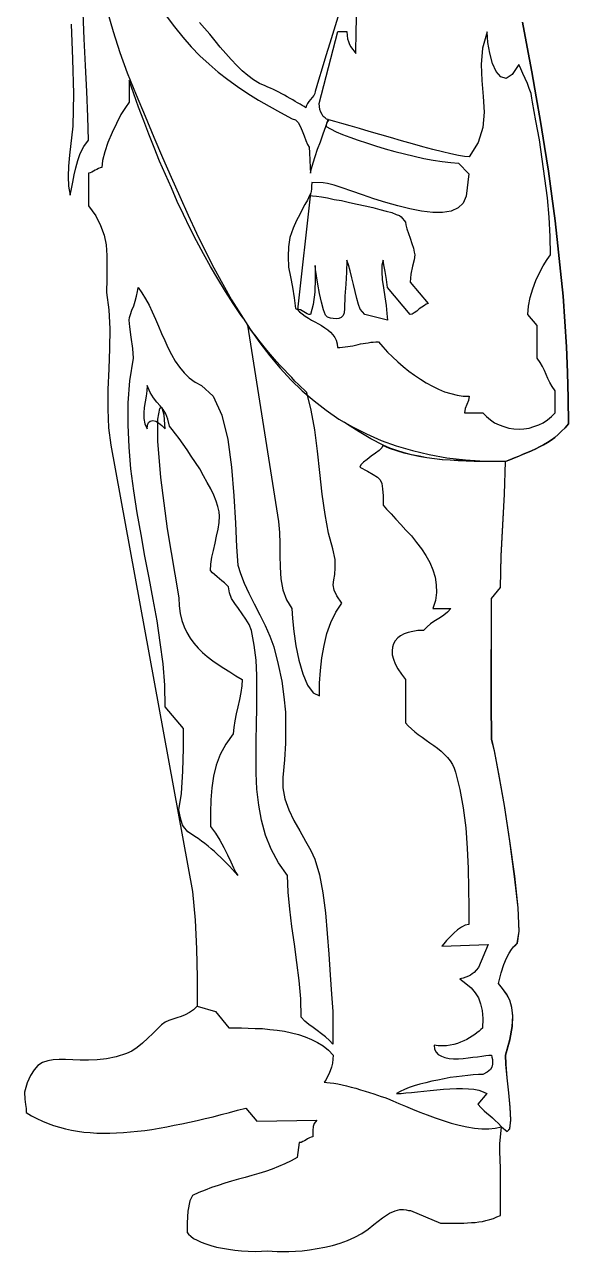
# Model space of a CAD drawing. Extents: x 248 to 314, y -425 to -248.
# Drawn here: x 270.2 to 313.4, y -424.7 to -327.2 of the extents above; entities that cross this region are included whole.
import ezdxf

# ---------------------------------------------------------------- set-up
doc = ezdxf.new("R2010")
doc.units = 0
doc.header["$LTSCALE"] = 25
doc.layers.add('1', color=7, linetype='CONTINUOUS')
doc.layers.add('7', color=7, linetype='CONTINUOUS')

msp = doc.modelspace()

# ---------------------------------------------------------------- linework, layer by layer
at = {"layer": '1', "linetype": 'CONTINUOUS'}
msp.add_lwpolyline([(292.942, -340.55), (292.845, -340.745), (292.67, -341.115), (292.475, -341.464), (292.281, -341.815), (292.066, -342.243), (291.814, -342.729), (291.541, -343.332), (291.269, -344.071), (291.172, -344.829), (291.153, -345.607), (291.172, -346.443), (291.328, -347.221), (291.483, -348.038), (291.619, -348.873), (291.717, -349.729), (291.911, -349.846), (291.911, -349.846), (292.942, -340.55)], dxfattribs=at)
at = {"layer": '7', "linetype": 'CONTINUOUS'}
for points in [[(273.882, -327.131), (273.998, -329.892), (274.076, -332.655), (274.037, -335.241), (273.765, -337.535), (273.668, -338.411), (273.649, -339.228), (273.688, -340.005), (273.804, -340.726), (273.921, -340.22), (274.037, -339.676), (274.135, -339.111), (274.271, -338.547), (274.426, -337.963), (274.621, -337.4), (274.893, -336.855), (275.263, -336.349), (275.224, -334.482), (275.127, -332.479), (275.029, -330.398), (274.913, -328.298), (274.854, -326.236)], [(276.741, -326.061), (277.227, -327.714), (277.752, -329.367), (278.336, -331.001), (279.055, -332.732), (279.775, -334.443), (280.475, -336.097), (281.156, -337.711), (281.837, -339.286), (282.517, -340.823), (283.198, -342.301), (283.859, -343.74), (284.539, -345.14), (285.24, -346.482), (285.94, -347.784), (286.64, -349.03), (287.379, -350.216), (288.118, -351.363), (288.896, -352.452), (289.694, -353.483), (290.51, -354.475), (291.366, -355.389), (292.261, -356.264), (293.195, -357.081), (294.167, -357.82), (295.179, -358.521), (296.248, -359.143), (297.357, -359.707), (298.523, -360.212), (299.73, -360.66), (301.013, -361.03), (302.355, -361.34), (303.756, -361.594), (305.234, -361.768), (306.77, -361.865), (308.384, -361.904)], [(281.447, -326.45), (282.109, -327.325), (282.77, -328.162), (283.431, -328.92), (284.132, -329.64), (284.851, -330.301), (285.59, -330.942), (286.349, -331.526), (287.127, -332.09), (287.943, -332.635), (288.78, -333.16), (289.636, -333.646), (290.53, -334.152), (291.463, -334.638), (291.717, -334.716), (291.93, -334.929), (292.105, -335.241), (292.261, -335.61), (292.417, -335.999), (292.533, -336.369), (292.67, -336.68), (292.806, -336.894), (292.825, -337.341), (292.864, -337.925), (292.903, -338.508), (292.922, -338.955), (293, -338.606), (293.136, -338.159), (293.292, -337.633), (293.486, -337.069), (293.701, -336.466), (293.914, -335.844), (294.128, -335.26), (294.323, -334.697), (294.187, -334.677), (294.07, -334.579), (293.934, -334.463), (293.836, -334.307), (293.739, -334.113), (293.662, -333.899), (293.623, -333.666), (293.603, -333.432), (295.081, -327.714), (295.801, -327.714), (295.82, -328.025), (295.859, -328.278), (295.937, -328.511), (296.014, -328.726), (296.132, -328.92), (296.248, -329.115), (296.384, -329.27), (296.52, -329.445), (296.539, -327.656), (296.598, -325.886)], [(295.081, -326.566), (294.77, -327.597), (294.459, -328.628), (294.148, -329.64), (293.856, -330.612), (293.564, -331.565), (293.292, -332.479), (293.253, -332.635), (293.176, -332.79), (293.058, -332.946), (292.922, -333.102), (292.786, -333.277), (292.67, -333.432), (292.592, -333.588), (292.552, -333.763), (292.417, -333.666), (292.261, -333.588), (292.086, -333.471), (291.891, -333.374), (291.697, -333.257), (291.502, -333.141), (291.289, -333.023), (291.074, -332.887), (290.841, -332.771), (290.627, -332.655), (290.394, -332.537), (290.18, -332.421), (289.966, -332.324), (289.733, -332.207), (289.538, -332.129), (289.324, -332.031), (288.858, -331.837), (288.391, -331.545), (287.924, -331.215), (287.476, -330.826), (287.048, -330.398), (286.601, -329.931), (286.174, -329.445), (285.746, -328.939), (285.337, -328.434), (284.909, -327.928), (284.501, -327.442), (284.092, -326.975)], [(294.167, -335.26), (294.517, -335.455), (294.964, -335.669), (295.47, -335.883), (296.053, -336.116), (296.696, -336.349), (297.376, -336.563), (298.096, -336.797), (298.854, -337.03), (299.613, -337.244), (300.391, -337.438), (301.169, -337.614), (301.927, -337.789), (302.667, -337.925), (303.386, -338.041), (304.066, -338.119), (304.689, -338.178), (305.505, -339.014), (305.292, -340.784), (305.058, -341.348), (304.65, -341.737), (304.105, -341.989), (303.405, -342.087), (302.628, -342.087), (301.752, -341.989), (300.819, -341.815), (299.866, -341.562), (298.893, -341.29), (297.94, -340.997), (297.045, -340.687), (296.19, -340.395), (295.431, -340.142), (294.79, -339.928), (294.264, -339.792), (293.914, -339.734), (293.019, -339.714), (293, -340.005), (293, -340.201), (292.98, -340.434), (292.883, -340.745), (293.078, -340.764), (293.389, -340.803), (293.778, -340.862), (294.264, -340.939), (294.809, -341.056), (295.392, -341.154), (296.014, -341.29), (296.637, -341.425), (297.26, -341.562), (297.862, -341.698), (298.426, -341.853), (298.932, -341.989), (299.379, -342.106), (299.73, -342.243), (299.982, -342.34), (300.119, -342.437), (300.468, -342.865), (300.507, -343.079), (300.585, -343.39), (300.702, -343.76), (300.838, -344.149), (300.974, -344.557), (301.091, -344.926), (301.169, -345.237), (301.208, -345.47), (301.15, -345.859), (301.032, -346.365), (300.896, -346.987), (300.838, -347.629), (302.277, -349.34), (302.122, -349.379), (301.966, -349.477), (301.772, -349.613), (301.557, -349.768), (301.363, -349.943), (301.169, -350.08), (300.993, -350.177), (300.838, -350.216), (299.029, -348.057), (298.971, -347.415), (298.854, -346.793), (298.738, -346.268), (298.68, -345.878), (298.582, -346.287), (298.582, -346.812), (298.621, -347.434), (298.718, -348.096), (298.815, -348.796), (298.932, -349.477), (298.99, -350.119), (299.029, -350.663), (297.24, -350.216), (296.87, -349.788), (296.735, -349.399), (296.598, -348.932), (296.462, -348.387), (296.345, -347.823), (296.209, -347.279), (296.073, -346.734), (295.937, -346.268), (295.801, -345.878), (295.781, -346.851), (295.723, -347.804), (295.645, -348.757), (295.626, -349.729), (295.587, -350.06), (295.509, -350.293), (295.353, -350.449), (295.179, -350.527), (294.964, -350.547), (294.731, -350.527), (294.497, -350.488), (294.264, -350.41), (294.109, -350.255), (293.953, -349.827), (293.798, -349.224), (293.642, -348.524), (293.506, -347.804), (293.389, -347.143), (293.311, -346.618), (293.292, -346.306), (293.292, -347.356), (293.253, -348.426), (293.136, -349.418), (292.922, -350.216), (292.786, -350.196), (292.65, -350.158), (292.514, -350.08), (292.397, -350.002), (292.261, -349.924), (292.125, -349.846), (291.989, -349.807), (291.853, -349.788), (292.047, -349.982), (292.261, -350.158), (292.494, -350.332), (292.748, -350.488), (293, -350.644), (293.273, -350.799), (293.544, -350.955), (293.798, -351.091), (294.05, -351.266), (294.284, -351.421), (294.497, -351.616), (294.693, -351.81), (294.848, -352.025), (294.964, -352.258), (295.042, -352.531), (295.061, -352.822), (295.256, -352.822), (295.47, -352.802), (295.665, -352.783), (295.879, -352.744), (296.073, -352.725), (296.287, -352.686), (296.481, -352.647), (296.696, -352.589), (296.89, -352.55), (297.104, -352.511), (297.298, -352.472), (297.512, -352.452), (297.707, -352.413), (297.901, -352.394), (298.115, -352.374), (298.31, -352.374), (298.66, -352.783), (299.029, -353.191), (299.438, -353.581), (299.846, -353.969), (300.274, -354.339), (300.722, -354.708), (301.188, -355.039), (301.655, -355.35), (302.122, -355.642), (302.608, -355.914), (303.094, -356.148), (303.58, -356.342), (304.066, -356.498), (304.572, -356.615), (305.039, -356.692), (305.525, -356.712), (305.467, -357.043), (305.35, -357.353), (305.214, -357.684), (305.156, -358.015), (306.614, -358.015), (306.906, -358.326), (307.218, -358.579), (307.548, -358.812), (307.917, -358.987), (308.287, -359.124), (308.676, -359.24), (309.084, -359.298), (309.493, -359.318), (309.882, -359.298), (310.29, -359.24), (310.68, -359.124), (311.068, -358.987), (311.418, -358.812), (311.768, -358.579), (312.079, -358.326), (312.371, -358.015), (312.371, -356.264), (312.138, -355.934), (311.943, -355.623), (311.788, -355.292), (311.652, -354.981), (311.515, -354.65), (311.36, -354.339), (311.166, -354.009), (310.932, -353.678), (310.932, -351.072), (310.193, -350.216), (310.252, -349.555), (310.368, -348.854), (310.582, -348.174), (310.835, -347.513), (311.127, -346.89), (311.418, -346.326), (311.73, -345.839), (312.001, -345.47), (311.963, -343.993), (311.885, -342.476), (311.749, -340.939), (311.554, -339.403), (311.34, -337.847), (311.107, -336.33), (310.835, -334.813), (310.562, -333.335), (310.523, -333.004), (310.446, -332.635), (310.31, -332.246), (310.154, -331.837), (309.979, -331.429), (309.804, -331.04), (309.629, -330.671), (309.473, -330.32), (308.948, -331.118), (308.462, -331.429), (308.034, -331.312), (307.665, -330.884), (307.373, -330.243), (307.159, -329.425), (307.003, -328.57), (306.964, -327.734), (306.595, -329.017), (306.478, -330.32), (306.536, -331.604), (306.654, -332.868), (306.712, -334.113), (306.614, -335.338), (306.245, -336.524), (305.525, -337.672), (305.156, -337.653), (304.67, -337.575), (304.066, -337.438), (303.405, -337.283), (302.647, -337.088), (301.849, -336.874), (301.013, -336.641), (300.158, -336.388), (299.282, -336.136), (298.426, -335.883), (297.59, -335.65), (296.812, -335.416), (296.073, -335.202), (295.412, -335.007), (294.848, -334.852), (294.381, -334.735), (294.264, -334.852), (294.187, -334.988), (294.167, -335.144), (294.167, -335.26)], [(308.384, -361.904), (308.754, -361.749), (309.123, -361.613), (309.473, -361.477), (309.823, -361.321), (310.154, -361.185), (310.484, -361.049), (310.815, -360.893), (311.127, -360.738), (311.438, -360.563), (311.749, -360.387), (312.04, -360.193), (312.332, -359.979), (312.605, -359.746), (312.877, -359.493), (313.15, -359.221), (313.421, -358.909), (313.402, -356.848), (313.344, -354.805), (313.266, -352.783), (313.13, -350.76), (312.993, -348.757), (312.799, -346.754), (312.585, -344.752), (312.352, -342.768), (312.099, -340.784), (311.827, -338.819), (311.515, -336.836), (311.205, -334.852), (310.854, -332.887), (310.504, -330.904), (310.135, -328.939), (309.765, -326.955)], [(309.765, -326.955), (310.135, -328.939), (310.504, -330.904), (310.854, -332.887), (311.205, -334.852), (311.515, -336.836), (311.827, -338.819), (312.099, -340.784), (312.352, -342.768), (312.585, -344.752), (312.799, -346.754), (312.993, -348.757), (313.13, -350.76), (313.266, -352.783), (313.344, -354.805), (313.402, -356.848), (313.421, -358.909), (313.15, -359.221), (312.877, -359.493), (312.605, -359.746), (312.332, -359.979), (312.04, -360.193), (311.749, -360.387), (311.438, -360.563), (311.127, -360.738), (310.815, -360.893), (310.484, -361.049), (310.174, -361.185), (309.823, -361.321), (309.493, -361.477), (309.123, -361.613), (308.773, -361.749), (308.404, -361.904), (308.404, -361.904)], [(287.574, -350.508), (287.399, -350.274), (286.777, -349.321), (286.154, -348.368), (285.551, -347.376), (284.968, -346.384), (284.404, -345.373), (283.859, -344.343), (283.334, -343.312), (282.828, -342.262), (282.323, -341.212), (281.856, -340.142), (281.389, -339.072), (280.922, -338.002), (280.494, -336.933), (280.066, -335.863), (279.658, -334.794), (279.25, -333.724), (278.861, -332.655), (278.491, -331.604), (278.491, -333.315), (278.2, -333.743), (277.849, -334.307), (277.499, -335.007), (277.149, -335.747), (276.819, -336.524), (276.565, -337.283), (276.391, -337.963), (276.332, -338.527), (276.197, -338.547), (276.06, -338.586), (275.924, -338.664), (275.807, -338.742), (275.671, -338.819), (275.535, -338.897), (275.399, -338.936), (275.263, -338.955), (275.263, -341.562), (275.846, -342.359), (276.235, -343.118), (276.507, -343.895), (276.663, -344.674), (276.722, -345.509), (276.722, -346.403), (276.722, -347.376), (276.702, -348.465), (276.896, -349.846), (276.955, -351.344), (276.935, -352.919), (276.877, -354.534), (276.819, -356.167), (276.799, -357.742), (276.858, -359.221), (277.052, -360.602), (283.528, -396.096), (283.743, -398.371), (283.859, -400.647), (283.898, -402.922), (283.898, -405.198), (285.357, -405.626), (286.426, -406.929), (286.913, -406.929), (287.438, -406.929), (287.963, -406.948), (288.527, -406.968), (289.091, -406.988), (289.675, -407.046), (290.258, -407.104), (290.841, -407.201), (291.405, -407.317), (291.95, -407.454), (292.494, -407.629), (293, -407.843), (293.486, -408.096), (293.934, -408.368), (294.342, -408.699), (294.712, -409.088), (294.693, -409.418), (294.654, -409.729), (294.575, -410.041), (294.478, -410.332), (294.381, -410.605), (294.245, -410.857), (294.128, -411.072), (293.992, -411.246), (294.226, -411.266), (294.478, -411.285), (294.77, -411.324), (295.081, -411.382), (295.431, -411.461), (295.781, -411.538), (296.151, -411.636), (296.52, -411.733), (296.89, -411.849), (297.26, -411.947), (297.61, -412.064), (297.94, -412.161), (298.252, -412.277), (298.543, -412.374), (298.815, -412.472), (299.029, -412.55), (299.457, -412.724), (299.943, -412.939), (300.468, -413.152), (301.013, -413.386), (301.597, -413.619), (302.2, -413.852), (302.822, -414.086), (303.463, -414.3), (304.086, -414.495), (304.728, -414.65), (305.35, -414.805), (305.953, -414.903), (306.536, -414.942), (307.081, -414.962), (307.606, -414.903), (308.092, -414.786), (308.539, -415.156), (308.754, -414.922), (308.832, -414.241), (308.793, -413.23), (308.676, -412.083), (308.539, -410.896), (308.462, -409.846), (308.442, -409.068), (308.793, -407.843), (308.967, -406.812), (309.006, -405.976), (308.929, -405.295), (308.754, -404.712), (308.501, -404.225), (308.19, -403.797), (307.859, -403.389), (308.073, -402.553), (308.287, -401.891), (308.501, -401.386), (308.715, -400.997), (308.89, -400.705), (309.065, -400.492), (309.24, -400.335), (309.376, -400.18), (309.512, -399.246), (309.434, -397.379), (309.163, -394.87), (308.773, -392.051), (308.326, -389.25), (307.898, -386.741), (307.548, -384.893), (307.334, -383.979), (307.295, -381.023), (307.295, -378.164), (307.295, -375.421), (307.315, -372.796), (308.014, -371.921), (308.073, -369.392), (308.209, -366.942), (308.345, -364.492), (308.404, -361.904), (307.801, -361.904), (307.179, -361.904), (306.556, -361.904), (305.933, -361.885), (305.292, -361.865), (304.67, -361.827), (304.027, -361.788), (303.405, -361.749), (302.783, -361.671), (302.161, -361.594), (301.557, -361.477), (300.955, -361.36), (300.371, -361.204), (299.788, -361.03), (299.224, -360.835), (298.68, -360.602), (297.707, -360.096), (296.773, -359.532), (295.859, -358.948), (295.587, -358.754), (295.587, -358.754)], [(287.146, -394.812), (286.932, -394.56), (286.718, -394.326), (286.484, -394.073), (286.252, -393.839), (286.018, -393.606), (285.785, -393.373), (285.531, -393.14), (285.279, -392.906), (285.026, -392.692), (284.773, -392.479), (284.52, -392.264), (284.248, -392.07), (283.976, -391.875), (283.723, -391.7), (283.451, -391.526), (283.179, -391.35), (282.809, -390.922), (282.751, -390.786), (282.634, -390.436), (282.517, -389.989), (282.459, -389.6), (282.654, -388.297), (282.77, -386.527), (282.809, -384.679), (282.809, -383.123), (281.37, -381.392), (281.331, -379.681), (281.195, -377.97), (280.98, -376.277), (280.728, -374.566), (280.417, -372.854), (280.105, -371.143), (279.756, -369.412), (279.444, -367.7), (279.133, -365.97), (278.861, -364.238), (278.627, -362.488), (278.491, -360.757), (278.413, -358.987), (278.433, -357.237), (278.569, -355.467), (278.841, -353.678), (278.783, -352.899), (278.667, -352.005), (278.549, -351.188), (278.491, -350.663), (278.53, -350.449), (278.608, -350.196), (278.725, -349.865), (278.861, -349.516), (278.977, -349.146), (279.094, -348.757), (279.172, -348.387), (279.211, -348.057), (279.522, -348.485), (279.814, -348.951), (280.086, -349.457), (280.339, -350.002), (280.592, -350.566), (280.825, -351.13), (281.078, -351.713), (281.331, -352.277), (281.583, -352.841), (281.856, -353.386), (282.167, -353.911), (282.497, -354.397), (282.867, -354.844), (283.276, -355.234), (283.743, -355.584), (284.248, -355.856), (285.182, -356.712), (285.862, -358.209), (286.349, -360.135), (286.64, -362.332), (286.835, -364.628), (286.951, -366.805), (287.029, -368.692), (287.146, -370.132), (287.341, -370.812), (287.652, -371.571), (288.021, -372.368), (288.449, -373.204), (288.877, -374.08), (289.305, -374.935), (289.694, -375.791), (290.005, -376.628), (290.355, -378.028), (290.627, -379.35), (290.803, -380.595), (290.919, -381.82), (290.938, -383.046), (290.919, -384.29), (290.841, -385.613), (290.725, -387.013), (290.705, -387.849), (290.88, -388.705), (291.192, -389.581), (291.6, -390.436), (292.066, -391.272), (292.514, -392.07), (292.942, -392.828), (293.273, -393.509), (293.623, -394.754), (293.895, -396.193), (294.109, -397.768), (294.245, -399.422), (294.362, -401.075), (294.478, -402.708), (294.575, -404.245), (294.693, -405.626), (294.693, -408.232), (294.42, -407.921), (294.109, -407.648), (293.778, -407.395), (293.447, -407.143), (293.117, -406.909), (292.786, -406.657), (292.475, -406.384), (292.184, -406.073), (292.145, -404.615), (292.008, -403.156), (291.833, -401.716), (291.639, -400.277), (291.444, -398.877), (291.269, -397.477), (291.133, -396.135), (291.094, -394.812), (290.374, -393.801), (289.791, -392.731), (289.344, -391.603), (289.032, -390.417), (288.799, -389.211), (288.663, -387.947), (288.605, -386.682), (288.585, -385.379), (288.585, -384.096), (288.624, -382.773), (288.644, -381.49), (288.663, -380.187), (288.644, -378.922), (288.585, -377.697), (288.429, -376.492), (288.216, -375.324), (288.04, -374.857), (287.788, -374.43), (287.496, -374.002), (287.185, -373.594), (286.893, -373.185), (286.64, -372.776), (286.465, -372.329), (286.407, -371.862), (286.252, -371.707), (286.076, -371.532), (285.882, -371.376), (285.688, -371.221), (285.493, -371.065), (285.298, -370.89), (285.123, -370.734), (284.968, -370.56), (285.006, -370.054), (285.084, -369.509), (285.201, -368.965), (285.337, -368.4), (285.454, -367.836), (285.57, -367.272), (285.649, -366.747), (285.688, -366.242), (285.649, -365.891), (285.551, -365.483), (285.415, -365.036), (285.221, -364.569), (284.987, -364.064), (284.715, -363.558), (284.423, -363.033), (284.112, -362.488), (283.782, -361.963), (283.431, -361.457), (283.101, -360.971), (282.79, -360.505), (282.478, -360.077), (282.187, -359.687), (281.934, -359.356), (281.701, -359.085), (281.583, -358.521), (281.408, -358.093), (281.195, -357.762), (280.961, -357.47), (280.689, -357.179), (280.436, -356.828), (280.164, -356.42), (279.93, -355.856), (279.911, -356.284), (279.853, -356.712), (279.775, -357.159), (279.697, -357.607), (279.658, -358.035), (279.678, -358.462), (279.756, -358.89), (279.93, -359.298), (279.95, -359.007), (280.047, -358.793), (280.184, -358.676), (280.378, -358.637), (280.611, -358.695), (280.845, -358.812), (281.097, -359.026), (281.37, -359.298), (281.292, -358.209), (281.117, -357.626), (280.903, -357.684), (280.767, -358.521), (280.767, -360.29), (281, -363.169), (281.525, -367.253), (282.459, -372.738), (282.478, -373.379), (282.556, -373.983), (282.693, -374.527), (282.867, -375.033), (283.081, -375.5), (283.353, -375.947), (283.645, -376.335), (283.976, -376.725), (284.326, -377.075), (284.715, -377.405), (285.143, -377.736), (285.57, -378.047), (286.037, -378.339), (286.504, -378.631), (286.99, -378.942), (287.496, -379.233), (287.457, -379.739), (287.379, -380.264), (287.263, -380.828), (287.146, -381.392), (287.01, -381.957), (286.893, -382.501), (286.815, -383.046), (286.777, -383.551), (286.174, -384.368), (285.727, -385.185), (285.415, -386.041), (285.201, -386.916), (285.065, -387.83), (284.987, -388.802), (284.968, -389.813), (284.968, -390.922), (285.357, -391.448), (285.707, -392.012), (286.037, -392.595), (286.329, -393.178), (286.582, -393.723), (286.796, -394.209), (286.99, -394.579), (287.146, -394.812)], [(292.631, -356.4), (292.417, -356.206), (292.184, -355.992), (291.95, -355.759), (291.678, -355.506), (291.425, -355.214), (291.133, -354.922), (290.841, -354.611), (290.53, -354.28), (290.219, -353.93), (289.908, -353.561), (289.577, -353.191), (289.247, -352.783), (288.916, -352.374), (288.585, -351.947), (288.235, -351.5), (287.904, -351.052), (290.374, -366.67), (290.452, -367.526), (290.491, -368.42), (290.491, -369.353), (290.51, -370.306), (290.569, -371.221), (290.725, -372.096), (290.997, -372.893), (291.444, -373.594), (291.483, -374.39), (291.58, -375.402), (291.756, -376.55), (291.989, -377.697), (292.3, -378.786), (292.67, -379.681), (293.117, -380.284), (293.623, -380.518), (293.642, -379.526), (293.701, -378.514), (293.817, -377.503), (293.992, -376.511), (294.226, -375.577), (294.536, -374.683), (294.925, -373.865), (295.412, -373.166), (295.003, -372.582), (294.79, -372.115), (294.731, -371.687), (294.77, -371.298), (294.848, -370.87), (294.887, -370.345), (294.867, -369.684), (294.693, -368.848), (294.342, -367.584), (294.07, -366.106), (293.856, -364.492), (293.662, -362.78), (293.486, -361.069), (293.253, -359.376), (292.98, -357.801), (292.631, -356.4), (292.631, -356.4)], [(298.66, -360.621), (298.582, -360.796), (298.368, -361.01), (298.076, -361.243), (297.746, -361.477), (297.415, -361.729), (297.123, -361.943), (296.929, -362.157), (296.851, -362.332), (297.454, -362.663), (297.901, -362.916), (298.232, -363.13), (298.446, -363.363), (298.582, -363.655), (298.641, -364.064), (298.68, -364.628), (298.68, -365.366), (298.971, -365.697), (299.321, -366.067), (299.691, -366.475), (300.099, -366.903), (300.507, -367.35), (300.935, -367.817), (301.344, -368.322), (301.733, -368.828), (302.083, -369.373), (302.394, -369.917), (302.628, -370.501), (302.822, -371.085), (302.919, -371.687), (302.938, -372.309), (302.841, -372.952), (302.628, -373.594), (304.066, -373.594), (303.794, -373.885), (303.522, -374.099), (303.25, -374.293), (302.997, -374.449), (302.725, -374.624), (302.452, -374.799), (302.18, -375.033), (301.908, -375.324), (301.46, -375.343), (301.052, -375.402), (300.683, -375.48), (300.371, -375.597), (300.079, -375.752), (299.846, -375.927), (299.652, -376.141), (299.515, -376.394), (299.438, -376.666), (299.399, -376.958), (299.418, -377.269), (299.515, -377.619), (299.652, -377.989), (299.866, -378.377), (300.138, -378.805), (300.468, -379.233), (300.468, -382.676), (300.683, -382.909), (300.935, -383.162), (301.208, -383.376), (301.48, -383.61), (301.791, -383.823), (302.102, -384.038), (302.413, -384.251), (302.725, -384.485), (303.016, -384.699), (303.308, -384.932), (303.561, -385.185), (303.814, -385.438), (304.027, -385.691), (304.203, -385.983), (304.339, -386.274), (304.436, -386.585), (304.786, -387.966), (305.058, -389.444), (305.253, -391.02), (305.37, -392.634), (305.447, -394.267), (305.486, -395.843), (305.505, -397.321), (305.505, -398.702), (305.214, -398.76), (304.922, -398.916), (304.611, -399.13), (304.3, -399.402), (304.008, -399.694), (303.736, -399.986), (303.522, -400.238), (303.347, -400.433), (307.042, -400.296), (306.284, -402.125), (306.089, -402.339), (305.933, -402.514), (305.778, -402.631), (305.623, -402.728), (305.467, -402.825), (305.273, -402.883), (305.058, -402.962), (304.786, -403.039), (305.273, -403.389), (305.681, -403.739), (306.011, -404.128), (306.264, -404.537), (306.439, -405.004), (306.556, -405.548), (306.614, -406.19), (306.595, -406.948), (306.459, -407.065), (306.323, -407.182), (306.148, -407.317), (305.972, -407.454), (305.778, -407.59), (305.564, -407.726), (305.331, -407.843), (305.097, -407.96), (304.845, -408.076), (304.592, -408.174), (304.3, -408.251), (304.008, -408.309), (303.717, -408.348), (303.405, -408.368), (303.074, -408.348), (302.744, -408.309), (302.783, -408.621), (302.9, -408.854), (303.074, -409.049), (303.328, -409.185), (303.6, -409.282), (303.93, -409.36), (304.281, -409.379), (304.67, -409.379), (305.058, -409.36), (305.447, -409.321), (305.817, -409.262), (306.187, -409.224), (306.536, -409.165), (306.848, -409.127), (307.101, -409.107), (307.315, -409.088), (307.334, -409.262), (307.373, -409.438), (307.392, -409.632), (307.392, -409.826), (307.334, -410.041), (307.218, -410.235), (306.964, -410.449), (306.614, -410.644), (306.264, -410.644), (305.856, -410.663), (305.428, -410.702), (304.98, -410.76), (304.514, -410.818), (304.027, -410.877), (303.541, -410.975), (303.035, -411.072), (302.549, -411.169), (302.083, -411.285), (301.616, -411.402), (301.169, -411.538), (300.76, -411.674), (300.391, -411.83), (300.04, -411.986), (299.749, -412.141), (300.119, -412.141), (300.507, -412.102), (300.955, -412.064), (301.421, -412.025), (301.927, -411.966), (302.433, -411.908), (302.958, -411.849), (303.483, -411.81), (303.988, -411.771), (304.514, -411.752), (305, -411.752), (305.467, -411.771), (305.895, -411.81), (306.303, -411.888), (306.654, -412.005), (306.945, -412.141), (306.226, -412.997), (306.478, -413.288), (306.712, -413.522), (306.945, -413.716), (307.159, -413.891), (307.373, -414.067), (307.606, -414.28), (307.84, -414.514), (308.092, -414.805), (308.539, -415.175), (308.754, -414.942), (308.832, -414.261), (308.793, -413.25), (308.676, -412.083), (308.539, -410.896), (308.442, -409.846), (308.423, -409.088), (308.773, -407.843), (308.948, -406.831), (309.006, -405.996), (308.929, -405.295), (308.754, -404.731), (308.501, -404.245), (308.19, -403.797), (307.859, -403.389), (308.073, -402.553), (308.287, -401.891), (308.501, -401.386), (308.696, -400.997), (308.89, -400.705), (309.065, -400.492), (309.221, -400.335), (309.357, -400.18), (309.512, -399.266), (309.415, -397.379), (309.143, -394.89), (308.773, -392.07), (308.326, -389.25), (307.898, -386.76), (307.548, -384.893), (307.315, -383.999), (307.276, -381.023), (307.276, -378.183), (307.295, -375.441), (307.315, -372.796), (308.014, -371.921), (308.073, -369.412), (308.209, -366.961), (308.345, -364.492), (308.404, -361.904), (307.781, -361.904), (307.179, -361.904), (306.536, -361.904), (305.914, -361.885), (305.292, -361.865), (304.65, -361.846), (304.027, -361.788), (303.386, -361.749), (302.764, -361.671), (302.161, -361.594), (301.538, -361.496), (300.935, -361.36), (300.352, -361.224), (299.769, -361.049), (299.205, -360.854), (298.66, -360.621)], [(283.898, -405.198), (283.606, -405.49), (283.295, -405.703), (282.964, -405.878), (282.634, -406.015), (282.303, -406.131), (281.972, -406.229), (281.662, -406.345), (281.37, -406.482), (281.078, -406.695), (280.748, -407.007), (280.378, -407.376), (279.989, -407.746), (279.561, -408.135), (279.133, -408.485), (278.705, -408.776), (278.297, -408.971), (277.48, -409.224), (276.702, -409.379), (275.963, -409.457), (275.282, -409.496), (274.621, -409.496), (274.018, -409.457), (273.454, -409.438), (272.948, -409.438), (272.462, -409.457), (272.034, -409.535), (271.626, -409.691), (271.256, -409.924), (270.945, -410.254), (270.653, -410.702), (270.4, -411.305), (270.187, -412.044), (270.206, -412.608), (270.265, -413.017), (270.303, -413.347), (270.323, -413.658), (270.751, -413.911), (271.159, -414.144), (271.606, -414.339), (272.053, -414.534), (272.501, -414.689), (272.968, -414.825), (273.434, -414.962), (273.921, -415.059), (274.407, -415.136), (274.893, -415.214), (275.399, -415.253), (275.924, -415.292), (276.43, -415.292), (276.974, -415.292), (277.499, -415.272), (278.044, -415.253), (278.608, -415.195), (279.153, -415.136), (279.736, -415.078), (280.3, -415), (280.883, -414.903), (281.486, -414.786), (282.07, -414.669), (282.693, -414.553), (283.295, -414.417), (283.917, -414.28), (284.539, -414.144), (285.182, -413.989), (285.824, -413.813), (286.465, -413.658), (287.127, -413.483), (287.788, -413.308), (288.644, -414.339), (293.428, -414.261), (293.214, -414.534), (293.117, -414.767), (293.097, -415.078), (293.097, -415.603), (292.961, -415.623), (292.825, -415.681), (292.689, -415.739), (292.572, -415.817), (292.436, -415.914), (292.3, -415.973), (292.164, -416.031), (292.027, -416.051), (291.853, -417.237), (291.386, -417.509), (290.88, -417.742), (290.374, -417.957), (289.869, -418.151), (289.344, -418.345), (288.799, -418.501), (288.255, -418.676), (287.73, -418.831), (287.185, -418.968), (286.64, -419.123), (286.096, -419.279), (285.57, -419.454), (285.045, -419.629), (284.539, -419.823), (284.034, -420.018), (283.548, -420.251), (283.315, -420.679), (283.159, -421.496), (283.101, -422.43), (283.12, -423.188), (283.218, -423.343), (283.392, -423.5), (283.606, -423.674), (283.898, -423.81), (284.229, -423.966), (284.598, -424.102), (285.006, -424.238), (285.454, -424.355), (285.921, -424.453), (286.407, -424.53), (286.913, -424.608), (287.438, -424.666), (287.963, -424.686), (288.507, -424.705), (289.032, -424.686), (289.538, -424.647), (289.869, -424.686), (290.258, -424.705), (290.705, -424.705), (291.192, -424.705), (291.717, -424.686), (292.261, -424.647), (292.845, -424.569), (293.447, -424.472), (294.05, -424.355), (294.673, -424.219), (295.276, -424.044), (295.859, -423.83), (296.442, -423.577), (296.987, -423.285), (297.493, -422.935), (297.959, -422.566), (298.641, -422.041), (299.205, -421.671), (299.652, -421.477), (300.021, -421.379), (300.313, -421.36), (300.527, -421.399), (300.702, -421.438), (300.857, -421.458), (303.25, -422.449), (303.58, -422.449), (303.891, -422.449), (304.203, -422.449), (304.514, -422.449), (304.825, -422.449), (305.117, -422.449), (305.408, -422.43), (305.72, -422.41), (306.011, -422.391), (306.303, -422.351), (306.595, -422.313), (306.867, -422.235), (307.159, -422.177), (307.45, -422.08), (307.723, -421.963), (308.014, -421.846), (308.014, -418.151), (307.995, -417.353), (307.956, -416.847), (307.956, -416.148), (308.092, -414.786), (308.539, -415.156), (308.754, -414.922), (308.832, -414.241), (308.793, -413.23), (308.676, -412.083), (308.539, -410.896), (308.462, -409.846), (308.442, -409.068), (308.793, -407.843), (308.967, -406.812), (309.006, -405.976), (308.929, -405.295), (308.754, -404.712), (308.501, -404.225), (308.19, -403.797), (307.859, -403.389), (308.073, -402.553), (308.287, -401.891), (308.501, -401.386), (308.715, -400.997), (308.89, -400.705), (309.065, -400.492), (309.24, -400.335), (309.376, -400.18), (309.512, -399.246), (309.434, -397.379), (309.163, -394.87), (308.773, -392.051), (308.326, -389.25), (307.898, -386.741), (307.548, -384.893), (307.334, -383.979), (307.295, -381.023), (307.295, -378.164), (307.295, -375.421), (307.315, -372.796), (308.014, -371.921), (308.073, -369.392), (308.209, -366.942), (308.345, -364.492), (308.404, -361.904), (308.404, -361.904), (308.404, -361.904)], [(283.898, -405.198), (283.898, -405.198)]]:
    msp.add_lwpolyline(points, dxfattribs=at)

doc.saveas('drawing.dxf')
